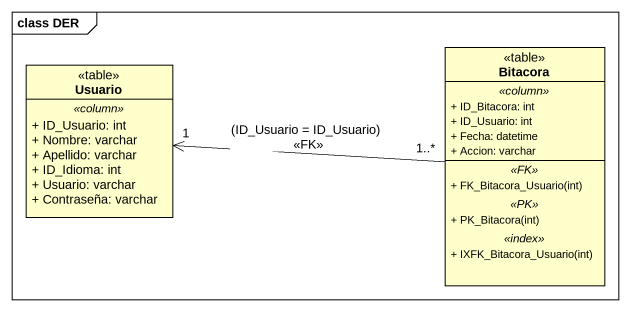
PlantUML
@startuml
mainframe class DER
hide circle
hide empty members
skinparam classAttributeIconSize 0
class Usuario <<table>> {
  .. <<column>> ..
  + ID_Usuario: int
  + Nombre: varchar
  + Apellido: varchar
  + ID_Idioma: int
  + Usuario: varchar
  + Contraseña: varchar
}
class Bitacora <<table>> {
  .. <<column>> ..
  + ID_Bitacora: int
  + ID_Usuario: int
  + Fecha: datetime
  + Accion: varchar
  .. <<FK>> ..
  + FK_Bitacora_Usuario(int)
  .. <<PK>> ..
  + PK_Bitacora(int)
  .. <<index>> ..
  + IXFK_Bitacora_Usuario(int)
}
Bitacora "1..*" -left-> "1" Usuario : (ID_Usuario = ID_Usuario)\n<<FK>>
@enduml
